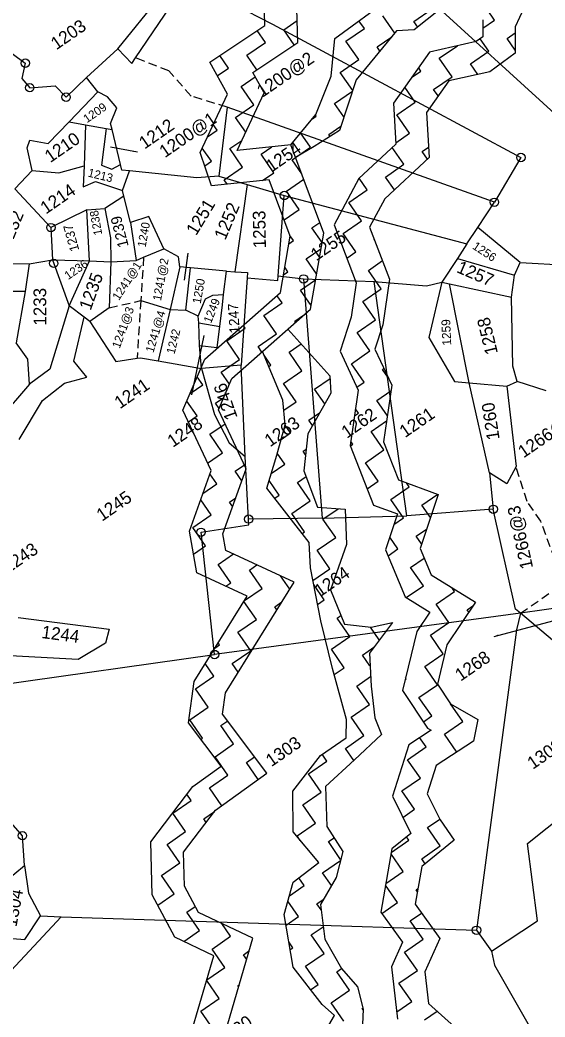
# Model space of a CAD drawing. Header units: metres. Extents: x 309685 to 314009, y 1915455 to 1919798.
# Drawn here: x 313260 to 313562, y 1917642 to 1918217 of the extents above; entities that cross this region are included whole.
import ezdxf

# ---------------------------------------------------------------- set-up
doc = ezdxf.new("R2010")
doc.units = ezdxf.units.M
doc.linetypes.add('DASHED', pattern=[0.75, 0.5, -0.25])
for name, color, linetype in [('POLY_HATCH', 12, 'Continuous'), ('POLY_PARCEL', 6, 'Continuous'), ('POLY_SUBPARCEL', 6, 'DASHED'), ('TEXT_PARCEL', 7, 'Continuous')]:
    doc.layers.add(name, color=color, linetype=linetype)
doc.styles.add('TEXT_MAP', font='')
doc.styles.get('TEXT_MAP').set_extended_font_data('Kruti Dev 050')
doc.dimstyles.get("Standard").update_dxf_attribs({"dimtxt": 0.18, "dimasz": 0.18, "dimexe": 0.18, "dimexo": 0.0625, "dimgap": 0.09, "dimtad": 0, "dimtih": 1, "dimtoh": 1, "dimdec": 4, "dimzin": 0, "dimdsep": 46, "dimtxsty": 'Standard', "dimcen": 0.09, "dimadec": 0, "dimazin": 0, "dimtfac": 1, "dimtdec": 4, "dimtofl": 0, "dimtmove": 0, "dimatfit": 3, "dimfxl": 1, "dimtolj": 1, "dimtzin": 0, "dimarcsym": 0})

msp = doc.modelspace()

# ---------------------------------------------------------------- linework, layer by layer
for centre in [(313262.83, 1918191.62), (313265.38, 1918177.48), (313286.34, 1918172.03), (313548.35, 1918137.25), (313412.03, 1918115.37), (313533.06, 1918111.45), (313277.56, 1918096.87), (313279.18, 1918076.25), (313423.12, 1918067.29), (313532.44, 1917934.56), (313391.48, 1917928.91), (313364.05, 1917921.3), (313371.85, 1917850.84), (313261.17, 1917746.45), (313522.76, 1917691.98)]:
    msp.add_circle(centre, 2.42)
at = {"layer": 'POLY_HATCH'}
for p, q in [((313400.88, 1918213.36), (313399.59, 1918255.76)), ((313419.91, 1918203.55), (313418.63, 1918245.38)), ((313441.12, 1918205.74), (313473.12, 1918229.48)), ((313515.39, 1918233.69), (313486.87, 1918210.75)), ((313552.6, 1918228.79), (313545.11, 1918212.46)), ((313369.08, 1918192.12), (313400.88, 1918213.36)), ((313526.4, 1918216.56), (313526.38, 1918206.85)), ((313545.11, 1918212.46), (313545.08, 1918197.41)), ((313439.08, 1918184.18), (313441.12, 1918205.74)), ((313476.75, 1918210.21), (313453.47, 1918182.03)), ((313486.87, 1918210.75), (313476.75, 1918210.21)), ((313526.38, 1918206.85), (313522.56, 1918204.01)), ((313393.88, 1918186.17), (313419.91, 1918203.55)), ((313522.56, 1918204.01), (313495.59, 1918198.03)), ((313495.59, 1918198.03), (313474.92, 1918168.56)), ((313545.08, 1918197.41), (313530.51, 1918186.6)), ((313379.36, 1918173.79), (313369.08, 1918192.12)), ((313400.4, 1918174.56), (313393.88, 1918186.17)), ((313430.24, 1918161.94), (313439.08, 1918184.18)), ((313530.51, 1918186.6), (313506.74, 1918181.33)), ((313453.47, 1918182.03), (313443.83, 1918152.79)), ((313506.74, 1918181.33), (313493.98, 1918163.14)), ((313363.59, 1918140.13), (313379.36, 1918173.79)), ((313384.82, 1918141.31), (313400.4, 1918174.56)), ((313474.92, 1918168.56), (313476.29, 1918144.96)), ((313415.82, 1918144.6), (313430.24, 1918161.94)), ((313493.98, 1918163.14), (313495.49, 1918137.25)), ((313443.83, 1918152.79), (313429.26, 1918143.52)), ((313415.82, 1918144.6), (313384.82, 1918141.31)), ((313434.72, 1918093.64), (313415.82, 1918144.6)), ((313429.26, 1918143.52), (313418.56, 1918137.21)), ((313476.29, 1918144.96), (313454.87, 1918125.06)), ((313370.02, 1918120.91), (313363.59, 1918140.13)), ((313495.49, 1918137.25), (313469.91, 1918113.48)), ((313403.33, 1918124.45), (313370.02, 1918120.91)), ((313415.41, 1918091.88), (313403.33, 1918124.45)), ((313454.87, 1918125.06), (313440.66, 1918098.48)), ((313469.91, 1918113.48), (313461.2, 1918097.19)), ((313440.66, 1918098.48), (313453.46, 1918065.07)), ((313461.2, 1918097.19), (313472.69, 1918067.2)), ((313409.74, 1918059.55), (313415.41, 1918091.88)), ((313427.05, 1918049.88), (313434.72, 1918093.64)), ((313453.46, 1918065.07), (313450.54, 1918045.18)), ((313472.69, 1918067.2), (313468.83, 1918040.87)), ((313366.32, 1918021.06), (313409.74, 1918059.55)), ((313381.86, 1918009.82), (313427.05, 1918049.88)), ((313450.54, 1918045.18), (313444.15, 1918025.66)), ((313468.83, 1918040.87), (313464.23, 1918026.84)), ((313414, 1918038.31), (313438.35, 1918011.48)), ((313411.24, 1917997.46), (313399.44, 1918025.4)), ((313444.15, 1918025.66), (313454.57, 1918003.14)), ((313464.23, 1918026.84), (313473.88, 1918005.98)), ((313353.61, 1917991.6), (313366.32, 1918021.06)), ((313438.35, 1918011.48), (313438.74, 1918001.37)), ((313374.13, 1917991.91), (313381.86, 1918009.82)), ((313473.88, 1918005.98), (313469.24, 1917973.46)), ((313438.74, 1918001.37), (313425.55, 1917978.11)), ((313454.57, 1918003.14), (313450.01, 1917971.23)), ((313412.55, 1917983.27), (313411.24, 1917997.46)), ((313369.87, 1917956.86), (313353.61, 1917991.6)), ((313390.09, 1917957.82), (313374.13, 1917991.91)), ((313407.67, 1917965.75), (313412.55, 1917983.27)), ((313425.55, 1917978.11), (313423.32, 1917956.76)), ((313450.01, 1917971.23), (313463.44, 1917936.93)), ((313469.24, 1917973.46), (313477.81, 1917951.57)), ((313401.96, 1917946.71), (313407.67, 1917965.75)), ((313357.38, 1917921.9), (313369.87, 1917956.86)), ((313376.69, 1917920.31), (313390.09, 1917957.82)), ((313423.32, 1917956.76), (313431.2, 1917935.8)), ((313477.81, 1917951.57), (313500.65, 1917943.1)), ((313426.37, 1917915.48), (313401.96, 1917946.71)), ((313500.65, 1917943.1), (313490.27, 1917911.98)), ((313431.2, 1917935.8), (313447.16, 1917934.56)), ((313463.44, 1917936.93), (313477.16, 1917931.84)), ((313447.16, 1917934.56), (313447.92, 1917914.34)), ((313477.16, 1917931.84), (313470.3, 1917911.26)), ((313361.71, 1917897.96), (313357.38, 1917921.9)), ((313378.4, 1917910.85), (313376.69, 1917920.31)), ((313427.04, 1917900.85), (313426.37, 1917915.48)), ((313447.92, 1917914.34), (313438.66, 1917888.13)), ((313417.73, 1917892.58), (313378.4, 1917910.85)), ((313470.3, 1917911.26), (313481.59, 1917884.1)), ((313490.27, 1917911.98), (313496.57, 1917896.84)), ((313390.68, 1917884.51), (313361.71, 1917897.96)), ((313433.14, 1917870.17), (313427.04, 1917900.85)), ((313496.57, 1917896.84), (313522.1, 1917881.01)), ((313378.08, 1917828.76), (313417.73, 1917892.58)), ((313360.07, 1917835.24), (313390.68, 1917884.51)), ((313438.66, 1917888.13), (313446.74, 1917868.25)), ((313481.59, 1917884.1), (313495.79, 1917875.3)), ((313522.1, 1917881.01), (313505.71, 1917856.44)), ((313495.79, 1917875.3), (313488.3, 1917864.07)), ((313439.84, 1917842.73), (313433.14, 1917870.17)), ((313446.74, 1917868.25), (313462.06, 1917866.57)), ((313474.28, 1917869.36), (313461.01, 1917851.7)), ((313462.06, 1917866.57), (313474.28, 1917869.36)), ((313488.3, 1917864.07), (313480.12, 1917830.21)), ((313505.71, 1917856.44), (313500.23, 1917833.76)), ((313461.01, 1917851.7), (313461.97, 1917832.56)), ((313447.86, 1917813.37), (313439.84, 1917842.73)), ((313356.85, 1917811.44), (313360.07, 1917835.24)), ((313461.97, 1917832.56), (313464.21, 1917814.3)), ((313500.23, 1917833.76), (313507.75, 1917822.44)), ((313376.43, 1917816.54), (313378.08, 1917828.76)), ((313480.12, 1917830.21), (313494.6, 1917808.42)), ((313507.75, 1917822.44), (313523.6, 1917813.31)), ((313402.05, 1917782.41), (313376.43, 1917816.54)), ((313375.6, 1917786.46), (313356.85, 1917811.44)), ((313447.6, 1917802.82), (313447.86, 1917813.37)), ((313464.21, 1917814.3), (313468.03, 1917804.67)), ((313523.6, 1917813.31), (313521.08, 1917801.01)), ((313468.03, 1917804.67), (313452.55, 1917790.2)), ((313496.55, 1917807.3), (313483.74, 1917798.89)), ((313494.6, 1917808.42), (313496.55, 1917807.3)), ((313432.91, 1917792.67), (313447.6, 1917802.82)), ((313483.74, 1917798.89), (313474.26, 1917769.16)), ((313521.08, 1917801.01), (313499.56, 1917786.88)), ((313416.89, 1917772.16), (313432.91, 1917792.67)), ((313359.27, 1917774.73), (313375.6, 1917786.46)), ((313452.55, 1917790.2), (313435.79, 1917774.85)), ((313499.56, 1917786.88), (313494.38, 1917770.65)), ((313372.47, 1917761.16), (313402.05, 1917782.41)), ((313335.05, 1917742.96), (313359.27, 1917774.73)), ((313435.79, 1917774.85), (313436.6, 1917751.83)), ((313417.06, 1917748.7), (313416.89, 1917772.16)), ((313474.26, 1917769.16), (313484.83, 1917747.67)), ((313494.38, 1917770.65), (313501.76, 1917755.67)), ((313353.94, 1917736.87), (313372.47, 1917761.16)), ((313436.6, 1917751.83), (313445.67, 1917737.34)), ((313501.76, 1917755.67), (313509.9, 1917743.89)), ((313432, 1917730.93), (313417.06, 1917748.7)), ((313484.83, 1917747.67), (313473.92, 1917738.83)), ((313335.88, 1917712.44), (313335.05, 1917742.96)), ((313509.9, 1917743.89), (313491.18, 1917728.72)), ((313354.47, 1917717.36), (313353.94, 1917736.87)), ((313445.67, 1917737.34), (313441.82, 1917722.42)), ((313473.92, 1917738.83), (313467.68, 1917702.37)), ((313417.11, 1917719.7), (313432, 1917730.93)), ((313491.18, 1917728.72), (313487.46, 1917706.95)), ((313362.52, 1917702.24), (313354.47, 1917717.36)), ((313412.03, 1917701.1), (313417.11, 1917719.7)), ((313441.82, 1917722.42), (313432.82, 1917706.77)), ((313348.91, 1917687.98), (313335.88, 1917712.44)), ((313432.82, 1917706.77), (313435.3, 1917686.79)), ((313487.46, 1917706.95), (313501.71, 1917687.19)), ((313393.99, 1917687.32), (313362.52, 1917702.24)), ((313417.06, 1917670.62), (313412.03, 1917701.1)), ((313467.68, 1917702.37), (313480.18, 1917685.04)), ((313371.51, 1917677.26), (313348.91, 1917687.98)), ((313376.62, 1917628.34), (313393.99, 1917687.32)), ((313435.3, 1917686.79), (313445.05, 1917669.95)), ((313480.18, 1917685.04), (313473.79, 1917670.94)), ((313501.71, 1917687.19), (313492.98, 1917667.92)), ((313357.27, 1917628.89), (313371.51, 1917677.26)), ((313433.77, 1917649.16), (313417.06, 1917670.62)), ((313445.05, 1917669.95), (313454.27, 1917659.35)), ((313473.79, 1917670.94), (313477.24, 1917640.7)), ((313492.98, 1917667.92), (313495.03, 1917649.85)), ((313454.27, 1917659.35), (313457.39, 1917646.51)), ((313440.98, 1917642.82), (313433.77, 1917649.16)), ((313495.03, 1917649.85), (313510.07, 1917636.29)), ((313434.49, 1917631.73), (313440.98, 1917642.82)), ((313457.39, 1917646.51), (313456.03, 1917611.62))]:
    msp.add_line(p, q, dxfattribs=at)
at = {"layer": 'POLY_HATCH', "linetype": 'Continuous'}
for p, q in [((313486.68, 1918215.62), (313497.28, 1918222.94)), ((313475.67, 1918208.9), (313468.76, 1918218.89)), ((313533.13, 1918216.39), (313529.04, 1918222.32)), ((313411.71, 1918210.79), (313419.52, 1918216.19)), ((313447.56, 1918204.24), (313458.16, 1918211.56)), ((313458.16, 1918211.56), (313455.04, 1918216.07)), ((313488.91, 1918212.39), (313486.68, 1918215.62)), ((313526.39, 1918211.73), (313533.13, 1918216.39)), ((313401.11, 1918203.46), (313396.36, 1918210.34)), ((313417.72, 1918202.09), (313411.71, 1918210.79)), ((313465.48, 1918200.96), (313473.94, 1918206.81)), ((313529.86, 1918198.47), (313524.85, 1918205.71)), ((313540.46, 1918205.79), (313545.11, 1918209)), ((313545.09, 1918199.09), (313540.46, 1918205.79)), ((313390.51, 1918196.14), (313401.11, 1918203.46)), ((313454.88, 1918193.64), (313447.56, 1918204.24)), ((313467.14, 1918198.57), (313465.48, 1918200.96)), ((313501.33, 1918194.42), (313511.75, 1918201.61)), ((313379.91, 1918188.81), (313374.93, 1918196.03)), ((313396.29, 1918187.78), (313390.51, 1918196.14)), ((313508.66, 1918183.82), (313501.33, 1918194.42)), ((313519.26, 1918191.14), (313529.86, 1918198.47)), ((313373.44, 1918184.34), (313379.91, 1918188.81)), ((313444.29, 1918186.31), (313454.88, 1918193.64)), ((313490.74, 1918187.09), (313489.34, 1918189.11)), ((313523.48, 1918185.04), (313519.26, 1918191.14)), ((313387.24, 1918178.21), (313395.24, 1918183.75)), ((313451.46, 1918175.93), (313444.29, 1918186.31)), ((313485.26, 1918183.31), (313490.74, 1918187.09)), ((313498.06, 1918176.49), (313508.66, 1918183.82)), ((313394.56, 1918167.61), (313387.24, 1918178.21)), ((313487.46, 1918169.17), (313481.45, 1918177.87)), ((313441.01, 1918168.39), (313451.32, 1918175.52)), ((313500.68, 1918172.69), (313498.06, 1918176.49)), ((313383.96, 1918160.29), (313394.56, 1918167.61)), ((313446.4, 1918160.59), (313441.01, 1918168.39)), ((313476.86, 1918161.84), (313487.46, 1918169.17)), ((313389.77, 1918151.88), (313383.96, 1918160.29)), ((313428.3, 1918159.6), (313430.41, 1918161.06)), ((313430.41, 1918161.06), (313430, 1918161.66)), ((313484.19, 1918151.24), (313476.86, 1918161.84)), ((313373.36, 1918152.96), (313371.12, 1918156.2)), ((313437.74, 1918150.46), (313444.64, 1918155.23)), ((313367.81, 1918149.12), (313373.36, 1918152.96)), ((313427.14, 1918143.14), (313421.45, 1918151.37)), ((313438.48, 1918149.39), (313437.74, 1918150.46)), ((313476.24, 1918145.75), (313484.19, 1918151.24)), ((313370.09, 1918135.04), (313364.79, 1918142.69)), ((313380.69, 1918142.36), (313387.53, 1918147.09)), ((313398.61, 1918139.09), (313404.91, 1918143.44)), ((313418.56, 1918137.21), (313427.14, 1918143.14)), ((313480.91, 1918133.31), (313474.2, 1918143.02)), ((313491.51, 1918140.64), (313495.14, 1918143.15)), ((313388.01, 1918131.76), (313380.69, 1918142.36)), ((313405.94, 1918128.49), (313398.61, 1918139.09)), ((313416.54, 1918135.81), (313418.56, 1918137.21)), ((313494.49, 1918136.33), (313491.51, 1918140.64)), ((313366.19, 1918132.35), (313370.09, 1918135.04)), ((313377.41, 1918124.44), (313388.01, 1918131.76)), ((313422.03, 1918127.87), (313416.54, 1918135.81)), ((313470.31, 1918125.99), (313480.91, 1918133.31)), ((313399.5, 1918124.04), (313405.94, 1918128.49)), ((313459.71, 1918118.66), (313455.13, 1918125.3)), ((313475.42, 1918118.6), (313470.31, 1918125.99)), ((313379.18, 1918121.89), (313377.41, 1918124.44)), ((313413.26, 1918117.89), (313423.19, 1918124.75)), ((313420.59, 1918107.29), (313413.26, 1918117.89)), ((313449.11, 1918111.34), (313459.71, 1918118.66)), ((313456.44, 1918100.74), (313449.11, 1918111.34)), ((313411.92, 1918101.3), (313420.59, 1918107.29)), ((313427.91, 1918096.69), (313432.43, 1918099.81)), ((313433.77, 1918088.21), (313427.91, 1918096.69)), ((313445.84, 1918093.41), (313456.44, 1918100.74)), ((313417.31, 1918089.36), (313415.22, 1918092.39)), ((313453.16, 1918082.81), (313445.84, 1918093.41)), ((313414.65, 1918087.52), (313417.31, 1918089.36)), ((313463.76, 1918090.14), (313463.87, 1918090.22)), ((313464.07, 1918089.69), (313463.76, 1918090.14)), ((313424.64, 1918078.76), (313433.15, 1918084.64)), ((313448.02, 1918079.26), (313453.16, 1918082.81)), ((313414.04, 1918071.44), (313412.27, 1918073.99)), ((313430.6, 1918070.13), (313424.64, 1918078.76)), ((313460.49, 1918072.21), (313468.62, 1918077.83)), ((313411.52, 1918069.7), (313414.04, 1918071.44)), ((313467.81, 1918061.61), (313460.49, 1918072.21)), ((313421.36, 1918060.84), (313430.02, 1918066.82)), ((313410.76, 1918053.51), (313407.79, 1918057.82)), ((313427.44, 1918052.05), (313421.36, 1918060.84)), ((313457.21, 1918054.29), (313467.81, 1918061.61)), ((313400.16, 1918046.19), (313410.76, 1918053.51)), ((313464.54, 1918043.69), (313457.21, 1918054.29)), ((313407.49, 1918035.59), (313400.16, 1918046.19)), ((313418.09, 1918042.91), (313423.12, 1918046.39)), ((313389.56, 1918038.86), (313388.36, 1918040.6)), ((313418.51, 1918042.3), (313418.09, 1918042.91)), ((313453.94, 1918036.36), (313464.54, 1918043.69)), ((313378.96, 1918031.54), (313389.56, 1918038.86)), ((313396.89, 1918028.26), (313407.49, 1918035.59)), ((313461.26, 1918025.76), (313453.94, 1918036.36)), ((313386.29, 1918020.94), (313378.96, 1918031.54)), ((313399.08, 1918025.09), (313396.89, 1918028.26)), ((313414.81, 1918024.99), (313421.74, 1918029.78)), ((313404.21, 1918017.66), (313400.35, 1918023.25)), ((313422.14, 1918014.39), (313414.81, 1918024.99)), ((313450.66, 1918018.44), (313461.26, 1918025.76)), ((313375.69, 1918013.61), (313386.29, 1918020.94)), ((313403.05, 1918016.86), (313404.21, 1918017.66)), ((313457.99, 1918007.84), (313450.66, 1918018.44)), ((313365.09, 1918006.29), (313361.92, 1918010.87)), ((313380.5, 1918006.66), (313375.69, 1918013.61)), ((313411.54, 1918007.06), (313422.14, 1918014.39)), ((313468.59, 1918015.16), (313469.38, 1918015.71)), ((313471.74, 1918010.61), (313468.59, 1918015.16)), ((313357.77, 1918001.23), (313365.09, 1918006.29)), ((313418.86, 1917996.46), (313411.54, 1918007.06)), ((313429.46, 1918003.79), (313438.41, 1918009.97)), ((313453.75, 1918004.91), (313457.99, 1918007.84)), ((313372.41, 1917995.69), (313377.19, 1917998.98)), ((313435.31, 1917995.33), (313429.46, 1918003.79)), ((313465.31, 1917997.24), (313473.43, 1918002.85)), ((313361.81, 1917988.36), (313355.91, 1917996.91)), ((313374.48, 1917992.7), (313372.41, 1917995.69)), ((313411.78, 1917991.57), (313418.86, 1917996.46)), ((313471.38, 1917988.46), (313465.31, 1917997.24)), ((313356.76, 1917984.87), (313361.81, 1917988.36)), ((313426.19, 1917985.86), (313432.37, 1917990.13)), ((313452.45, 1917988.35), (313454.71, 1917989.91)), ((313454.71, 1917989.91), (313453.03, 1917992.36)), ((313369.14, 1917977.76), (313377.92, 1917983.83)), ((313415.59, 1917978.54), (313412.48, 1917983.03)), ((313428.25, 1917982.88), (313426.19, 1917985.86)), ((313462.04, 1917979.31), (313470.95, 1917985.47)), ((313376.47, 1917967.16), (313369.14, 1917977.76)), ((313410.19, 1917974.81), (313415.59, 1917978.54)), ((313469.37, 1917968.71), (313462.04, 1917979.31)), ((313450.08, 1917971.05), (313451.44, 1917971.99)), ((313451.44, 1917971.99), (313450.34, 1917973.58)), ((313367.84, 1917961.2), (313376.47, 1917967.16)), ((313412.32, 1917960.61), (313407.98, 1917966.88)), ((313422.92, 1917967.94), (313424.61, 1917969.11)), ((313424.28, 1917965.96), (313422.92, 1917967.94)), ((313458.77, 1917961.39), (313469.37, 1917968.71)), ((313383.79, 1917956.56), (313389, 1917960.16)), ((313404.51, 1917955.22), (313412.32, 1917960.61)), ((313466.09, 1917950.79), (313458.77, 1917961.39)), ((313373.19, 1917949.24), (313369.21, 1917955)), ((313387.65, 1917950.98), (313383.79, 1917956.56)), ((313419.64, 1917950.01), (313424.58, 1917953.42)), ((313365.17, 1917943.69), (313373.19, 1917949.24)), ((313409.04, 1917942.69), (313403.26, 1917951.05)), ((313426.97, 1917939.41), (313419.64, 1917950.01)), ((313459.73, 1917946.4), (313466.09, 1917950.79)), ((313473.42, 1917940.19), (313484.02, 1917947.52)), ((313484.02, 1917947.52), (313482.39, 1917949.87)), ((313406.48, 1917940.92), (313409.04, 1917942.69)), ((313491.34, 1917936.92), (313500.41, 1917943.19)), ((313369.92, 1917931.31), (313363.87, 1917940.06)), ((313380.52, 1917938.64), (313384.13, 1917941.14)), ((313382.31, 1917936.04), (313380.52, 1917938.64)), ((313416.37, 1917932.09), (313426.97, 1917939.41)), ((313480.74, 1917929.59), (313473.42, 1917940.19)), ((313496.23, 1917929.84), (313491.34, 1917936.92)), ((313359.32, 1917923.99), (313369.92, 1917931.31)), ((313423.69, 1917921.49), (313416.37, 1917932.09)), ((313434.29, 1917928.81), (313443.06, 1917934.88)), ((313441.62, 1917918.21), (313434.29, 1917928.81)), ((313475.12, 1917925.7), (313480.74, 1917929.59)), ((313366.64, 1917913.39), (313359.32, 1917923.99)), ((313422.38, 1917920.58), (313423.69, 1917921.49)), ((313477.47, 1917911.66), (313472.73, 1917918.53)), ((313488.07, 1917918.99), (313493.97, 1917923.07)), ((313491.13, 1917914.55), (313488.07, 1917918.99)), ((313359.78, 1917908.65), (313366.64, 1917913.39)), ((313431.02, 1917910.89), (313441.62, 1917918.21)), ((313373.97, 1917902.79), (313382.73, 1917908.84)), ((313438.34, 1917900.29), (313431.02, 1917910.89)), ((313471.77, 1917907.73), (313477.47, 1917911.66)), ((313381.29, 1917892.19), (313373.97, 1917902.79)), ((313391.89, 1917899.51), (313396.28, 1917902.54)), ((313484.79, 1917901.07), (313492.57, 1917906.44)), ((313399.22, 1917888.91), (313391.89, 1917899.51)), ((313409.82, 1917896.24), (313409.83, 1917896.25)), ((313415.18, 1917888.48), (313409.82, 1917896.24)), ((313428.5, 1917893.49), (313438.34, 1917900.29)), ((313492.12, 1917890.47), (313484.79, 1917901.07)), ((313378.42, 1917890.2), (313381.29, 1917892.19)), ((313435.07, 1917882.36), (313428.96, 1917891.2)), ((313482.28, 1917883.67), (313492.12, 1917890.47)), ((313389.05, 1917881.89), (313399.22, 1917888.91)), ((313499.44, 1917879.87), (313510.04, 1917887.19)), ((313510.04, 1917887.19), (313508.48, 1917889.46)), ((313395.94, 1917870.99), (313388.75, 1917881.4)), ((313406.54, 1917878.31), (313410.61, 1917881.13)), ((313407.77, 1917876.54), (313406.54, 1917878.31)), ((313431.24, 1917879.72), (313435.07, 1917882.36)), ((313506.77, 1917869.27), (313499.44, 1917879.87)), ((313517.37, 1917876.59), (313520.69, 1917878.88)), ((313442.39, 1917871.76), (313444.67, 1917873.34)), ((313518.28, 1917875.27), (313517.37, 1917876.59)), ((313385.34, 1917863.66), (313395.94, 1917870.99)), ((313449.72, 1917861.16), (313442.39, 1917871.76)), ((313496.17, 1917861.94), (313506.77, 1917869.27)), ((313392.67, 1917853.06), (313385.34, 1917863.66)), ((313439.12, 1917853.84), (313449.72, 1917861.16)), ((313466.69, 1917859.26), (313461.61, 1917866.62)), ((313503.49, 1917851.34), (313496.17, 1917861.94)), ((313372, 1917854.44), (313374.74, 1917856.34)), ((313374.74, 1917856.34), (313373.92, 1917857.53)), ((313382.07, 1917845.74), (313392.67, 1917853.06)), ((313446.44, 1917843.24), (313439.12, 1917853.84)), ((313457.04, 1917850.56), (313463.52, 1917855.04)), ((313461.38, 1917844.29), (313457.04, 1917850.56)), ((313492.89, 1917844.02), (313503.49, 1917851.34)), ((313371.47, 1917838.41), (313366.5, 1917845.6)), ((313385.52, 1917840.74), (313382.07, 1917845.74)), ((313500.22, 1917833.42), (313492.89, 1917844.02)), ((313360.87, 1917831.09), (313371.47, 1917838.41)), ((313440.77, 1917839.32), (313446.44, 1917843.24)), ((313453.77, 1917832.64), (313461.69, 1917838.11)), ((313461.09, 1917822.04), (313453.77, 1917832.64)), ((313481.56, 1917836.18), (313482.29, 1917836.69)), ((313482.29, 1917836.69), (313481.84, 1917837.35)), ((313489.62, 1917826.09), (313500.22, 1917833.42)), ((313368.19, 1917820.49), (313360.87, 1917831.09)), ((313450.49, 1917814.71), (313461.09, 1917822.04)), ((313496.94, 1917815.49), (313489.62, 1917826.09)), ((313514.87, 1917812.22), (313507.83, 1917822.4)), ((313357.59, 1917813.16), (313368.19, 1917820.49)), ((313492.12, 1917812.15), (313496.94, 1917815.49)), ((313364.92, 1917802.56), (313357.59, 1917813.16)), ((313375.52, 1917809.89), (313379.4, 1917812.57)), ((313382.84, 1917799.29), (313375.52, 1917809.89)), ((313457.82, 1917804.11), (313450.49, 1917814.71)), ((313504.27, 1917804.89), (313514.87, 1917812.22)), ((313447.22, 1917796.79), (313457.82, 1917804.11)), ((313511.36, 1917794.63), (313504.27, 1917804.89)), ((313363.99, 1917801.92), (313364.92, 1917802.56)), ((313372.24, 1917791.96), (313382.84, 1917799.29)), ((313493.67, 1917797.57), (313489.94, 1917802.96)), ((313379.57, 1917781.36), (313372.24, 1917791.96)), ((313390.17, 1917788.69), (313394.89, 1917791.95)), ((313436.62, 1917789.46), (313433.92, 1917793.37)), ((313452.07, 1917789.77), (313447.22, 1917796.79)), ((313483.07, 1917790.24), (313493.67, 1917797.57)), ((313397.01, 1917778.79), (313390.17, 1917788.69)), ((313426.02, 1917782.14), (313436.62, 1917789.46)), ((313490.39, 1917779.64), (313483.07, 1917790.24)), ((313368.97, 1917774.04), (313379.57, 1917781.36)), ((313433.34, 1917771.54), (313426.02, 1917782.14)), ((313479.79, 1917772.32), (313490.39, 1917779.64)), ((313358.37, 1917766.71), (313355.89, 1917770.3)), ((313376.08, 1917763.75), (313368.97, 1917774.04)), ((313422.74, 1917764.21), (313433.34, 1917771.54)), ((313487.12, 1917761.72), (313479.79, 1917772.32)), ((313347.77, 1917759.39), (313358.37, 1917766.71)), ((313430.07, 1917753.61), (313422.74, 1917764.21)), ((313355.1, 1917748.79), (313347.77, 1917759.39)), ((313365.7, 1917756.11), (313371.87, 1917760.38)), ((313480.25, 1917756.97), (313487.12, 1917761.72)), ((313367.08, 1917754.1), (313365.7, 1917756.11)), ((313419.47, 1917746.29), (313430.07, 1917753.61)), ((313494.45, 1917751.12), (313501.58, 1917756.04)), ((313344.5, 1917741.46), (313355.1, 1917748.79)), ((313421.25, 1917743.71), (313419.47, 1917746.29)), ((313501.77, 1917740.52), (313494.45, 1917751.12)), ((313351.82, 1917730.86), (313344.5, 1917741.46)), ((313437.4, 1917743.01), (313440.69, 1917745.29)), ((313444.48, 1917732.76), (313437.4, 1917743.01)), ((313473.55, 1917736.68), (313483.85, 1917743.79)), ((313483.85, 1917743.79), (313482.48, 1917745.76)), ((313491.17, 1917733.19), (313501.77, 1917740.52)), ((313480.57, 1917725.87), (313473.46, 1917736.15)), ((313341.22, 1917723.54), (313351.82, 1917730.86)), ((313434.12, 1917725.09), (313444.32, 1917732.14)), ((313493.16, 1917730.32), (313491.17, 1917733.19)), ((313348.55, 1917712.94), (313341.22, 1917723.54)), ((313439.16, 1917717.8), (313434.12, 1917725.09)), ((313470.51, 1917718.91), (313480.57, 1917725.87)), ((313414.97, 1917711.85), (313423.52, 1917717.76)), ((313423.52, 1917717.76), (313420.44, 1917722.22)), ((313477.3, 1917707.94), (313470.35, 1917717.99)), ((313339.09, 1917706.41), (313348.55, 1917712.94)), ((313487.9, 1917715.27), (313489.01, 1917716.04)), ((313488.68, 1917714.13), (313487.9, 1917715.27)), ((313420.25, 1917699.84), (313414.11, 1917708.72)), ((313430.85, 1917707.16), (313434.49, 1917709.69)), ((313433.19, 1917703.77), (313430.85, 1917707.16)), ((313468.2, 1917701.65), (313477.3, 1917707.94)), ((313355.87, 1917702.34), (313360.7, 1917705.67)), ((313363.2, 1917691.74), (313355.87, 1917702.34)), ((313484.62, 1917697.34), (313491.14, 1917701.84)), ((313345.27, 1917695.01), (313344.8, 1917695.69)), ((313345.19, 1917694.96), (313345.27, 1917695.01)), ((313381.12, 1917688.46), (313376.02, 1917695.84)), ((313413.06, 1917694.87), (313420.25, 1917699.84)), ((313491.95, 1917686.74), (313484.62, 1917697.34)), ((313354.16, 1917685.49), (313363.2, 1917691.74)), ((313427.57, 1917689.24), (313434.41, 1917693.97)), ((313434.9, 1917678.64), (313427.57, 1917689.24)), ((313370.52, 1917681.14), (313381.12, 1917688.46)), ((313416.97, 1917681.91), (313414.64, 1917685.29)), ((313481.35, 1917679.42), (313491.95, 1917686.74)), ((313377.85, 1917670.54), (313370.52, 1917681.14)), ((313388.45, 1917677.86), (313391.91, 1917680.25)), ((313390.38, 1917675.07), (313388.45, 1917677.86)), ((313415.38, 1917680.81), (313416.97, 1917681.91)), ((313424.3, 1917671.31), (313434.9, 1917678.64)), ((313488.67, 1917668.82), (313481.35, 1917679.42)), ((313431.62, 1917660.71), (313424.3, 1917671.31)), ((313367.41, 1917663.32), (313377.85, 1917670.54)), ((313442.22, 1917668.04), (313445.04, 1917669.98)), ((313449.55, 1917657.44), (313442.22, 1917668.04)), ((313478.07, 1917661.49), (313488.67, 1917668.82)), ((313374.57, 1917652.61), (313367.34, 1917663.08)), ((313385.17, 1917659.94), (313386.12, 1917660.59)), ((313385.7, 1917659.17), (313385.17, 1917659.94)), ((313427.17, 1917657.64), (313431.62, 1917660.71)), ((313485.4, 1917650.89), (313478.07, 1917661.49)), ((313438.95, 1917650.11), (313449.55, 1917657.44)), ((313363.97, 1917645.29), (313374.57, 1917652.61)), ((313446.27, 1917639.51), (313438.95, 1917650.11)), ((313476.76, 1917644.92), (313485.4, 1917650.89)), ((313371.3, 1917634.69), (313363.97, 1917645.29)), ((313456.87, 1917646.84), (313457.25, 1917647.1)), ((313457.38, 1917646.11), (313456.87, 1917646.84)), ((313492.72, 1917640.29), (313500.03, 1917645.34))]:
    msp.add_line(p, q, dxfattribs=at)
at = {"layer": 'POLY_PARCEL'}
for p, q in [((313569.72, 1918160.63), (313410.38, 1918306.29)), ((313316.12, 1918199.93), (313349.51, 1918241.02)), ((313326.33, 1918194.67), (313356.38, 1918239.21)), ((313356.38, 1918239.21), (313405.25, 1918214.1)), ((313405.25, 1918214.1), (313548.35, 1918137.25)), ((313298.12, 1918183.25), (313316.12, 1918199.93)), ((313316.12, 1918199.93), (313324.15, 1918191.43)), ((313255.18, 1918197.15), (313262.83, 1918191.62)), ((313324.15, 1918191.43), (313326.33, 1918194.67)), ((313262.83, 1918191.62), (313260.88, 1918182.75)), ((313260.88, 1918182.75), (313265.38, 1918177.48)), ((313286.34, 1918172.03), (313298.12, 1918183.25)), ((313304.6, 1918175.11), (313298.12, 1918183.25)), ((313265.38, 1918177.48), (313279.94, 1918178.53)), ((313279.94, 1918178.53), (313286.34, 1918172.03)), ((313288.05, 1918157.85), (313304.6, 1918175.11)), ((313310.08, 1918172.24), (313304.6, 1918175.11)), ((313315.46, 1918165.9), (313310.08, 1918172.24)), ((313311.96, 1918156.81), (313315.46, 1918165.9)), ((313379.08, 1918166.23), (313374.39, 1918126.52)), ((313533.06, 1918111.45), (313379.08, 1918166.23)), ((313275.97, 1918145.25), (313288.05, 1918157.85)), ((313288.05, 1918157.85), (313297.51, 1918156.11)), ((313297.51, 1918156.11), (313296.68, 1918132.41)), ((313297.51, 1918156.11), (313309.37, 1918153.94)), ((313309.37, 1918153.94), (313306.79, 1918132.81)), ((313309.37, 1918153.94), (313312.81, 1918153.31)), ((313312.81, 1918153.31), (313311.96, 1918156.81)), ((313317.7, 1918133.28), (313312.81, 1918153.31)), ((313263.99, 1918142.91), (313265.48, 1918147.22)), ((313266.77, 1918129.67), (313263.99, 1918142.91)), ((313265.48, 1918147.22), (313275.97, 1918145.25)), ((313548.35, 1918137.25), (313533.06, 1918111.45)), ((313282.06, 1918128.47), (313296.68, 1918132.41)), ((313296.68, 1918132.41), (313296.25, 1918120.35)), ((313306.79, 1918132.81), (313312.75, 1918130.55)), ((313312.75, 1918130.55), (313317.7, 1918133.28)), ((313318.49, 1918130.03), (313317.7, 1918133.28)), ((313256.77, 1918119.26), (313266.77, 1918129.67)), ((313266.77, 1918129.67), (313282.06, 1918128.47)), ((313322.77, 1918129.58), (313318.49, 1918130.03)), ((313318.81, 1918118.3), (313322.77, 1918129.58)), ((313361.57, 1918125.44), (313322.77, 1918129.58)), ((313374.39, 1918126.52), (313361.57, 1918125.44)), ((313374.39, 1918126.52), (313390.6, 1918121.72)), ((313296.25, 1918120.35), (313303.17, 1918123.33)), ((313303.17, 1918123.33), (313318.81, 1918118.3)), ((313390.6, 1918121.72), (313383.53, 1918071.4)), ((313390.6, 1918121.72), (313412.03, 1918115.37)), ((313256.77, 1918119.26), (313277.56, 1918096.87)), ((313319.62, 1918115.06), (313308.7, 1918107.82)), ((313319.62, 1918115.06), (313318.81, 1918118.3)), ((313323.44, 1918099.78), (313319.62, 1918115.06)), ((313408.51, 1918069.11), (313412.03, 1918115.37)), ((313412.03, 1918115.37), (313517.25, 1918087.56)), ((313523.47, 1918096.96), (313533.06, 1918111.45)), ((313298.19, 1918107.14), (313277.56, 1918096.87)), ((313298.19, 1918107.14), (313308.7, 1918107.82)), ((313299.76, 1918077.74), (313298.19, 1918107.14)), ((313308.7, 1918107.82), (313311.97, 1918090.96)), ((313334.03, 1918103.22), (313323.44, 1918099.78)), ((313342.66, 1918084.67), (313334.03, 1918103.22)), ((313277.56, 1918096.87), (313278.45, 1918078.25)), ((313323.44, 1918099.78), (313326.74, 1918077.96)), ((313517.25, 1918087.56), (313523.47, 1918096.96)), ((313547.95, 1918076.73), (313523.47, 1918096.96)), ((313311.97, 1918090.96), (313312.01, 1918077.04)), ((313517.25, 1918087.56), (313511.81, 1918079.14)), ((313326.74, 1918077.96), (313330.99, 1918079.75)), ((313330.99, 1918079.75), (313342.66, 1918084.67)), ((313350.99, 1918080.07), (313342.66, 1918084.67)), ((313351.89, 1918074.17), (313350.99, 1918080.07)), ((313249.88, 1918076.2), (313264.97, 1918075.93)), ((313264.97, 1918075.93), (313262.73, 1918060.1)), ((313264.97, 1918075.93), (313278.45, 1918078.25)), ((313278.45, 1918078.25), (313288.11, 1918051.86)), ((313278.45, 1918078.25), (313299.76, 1918077.74)), ((313288.11, 1918051.86), (313299.76, 1918077.74)), ((313299.76, 1918077.74), (313312.01, 1918077.04)), ((313312.01, 1918077.04), (313311.12, 1918050.62)), ((313312.01, 1918077.04), (313326.74, 1918077.96)), ((313351.89, 1918074.17), (313346.2, 1918049.61)), ((313357.96, 1918073.61), (313351.89, 1918074.17)), ((313355.26, 1918049.37), (313357.96, 1918073.61)), ((313378.65, 1918071.7), (313357.96, 1918073.61)), ((313511.81, 1918079.14), (313502.73, 1918065.38)), ((313511.81, 1918079.14), (313544.58, 1918069.46)), ((313544.58, 1918069.46), (313547.95, 1918076.73)), ((313547.95, 1918076.73), (313593.4, 1918074.31)), ((313377.05, 1918058.28), (313378.65, 1918071.7)), ((313378.65, 1918071.7), (313383.53, 1918071.4)), ((313383.53, 1918071.4), (313390.82, 1918070.95)), ((313390.61, 1918067.95), (313389.47, 1918051.65)), ((313390.82, 1918070.95), (313390.61, 1918067.95)), ((313390.61, 1918067.95), (313408.3, 1918066.34)), ((313408.3, 1918066.34), (313408.51, 1918069.11)), ((313408.51, 1918069.11), (313423.12, 1918067.29)), ((313542.87, 1918056.75), (313544.58, 1918069.46)), ((313423.12, 1918067.29), (313463.75, 1918065.72)), ((313423.12, 1918067.29), (313433.77, 1917929.4)), ((313482.7, 1917930.7), (313463.75, 1918065.72)), ((313463.75, 1918065.72), (313493.92, 1918063.27)), ((313493.92, 1918063.27), (313502.73, 1918065.38)), ((313502.73, 1918065.38), (313495.3, 1918033.51)), ((313502.73, 1918065.38), (313507.12, 1918064.44)), ((313507.12, 1918064.44), (313542.87, 1918056.75)), ((313518.55, 1918007.34), (313507.12, 1918064.44)), ((313262.73, 1918060.1), (313247.64, 1918060.11)), ((313262.73, 1918060.1), (313257.5, 1918030.48)), ((313366.67, 1918055.84), (313370.82, 1918058.01)), ((313370.82, 1918058.01), (313377.05, 1918058.28)), ((313376.33, 1918052.28), (313377.05, 1918058.28)), ((313543.72, 1918016.92), (313542.87, 1918056.75)), ((313288.11, 1918051.86), (313276.89, 1918015.31)), ((313296.74, 1918045.26), (313288.11, 1918051.86)), ((313311.12, 1918050.62), (313299.96, 1918042.8)), ((313329.36, 1918054.76), (313346.2, 1918049.61)), ((313362.33, 1918045.79), (313366.67, 1918055.84)), ((313374.84, 1918039.78), (313376.33, 1918052.28)), ((313389.47, 1918051.65), (313387.09, 1918017.62)), ((313290.84, 1918019.91), (313296.74, 1918045.26)), ((313299.96, 1918042.8), (313296.74, 1918045.26)), ((313346.2, 1918049.61), (313339.35, 1918020.04)), ((313346.2, 1918049.61), (313355.26, 1918049.37)), ((313362.33, 1918045.79), (313355.26, 1918049.37)), ((313362.87, 1918041.94), (313362.33, 1918045.79)), ((313299.96, 1918042.8), (313315.01, 1918019.79)), ((313362.87, 1918041.94), (313374.84, 1918039.78)), ((313363.08, 1918028.87), (313362.87, 1918041.94)), ((313373.4, 1918027.72), (313374.84, 1918039.78)), ((313495.3, 1918033.51), (313510.1, 1918008.09)), ((313264.25, 1918020.95), (313257.5, 1918030.48)), ((313364.42, 1918015.7), (313363.08, 1918028.87)), ((313363.08, 1918028.87), (313373.4, 1918027.72)), ((313327.2, 1918021.53), (313329.14, 1918021.8)), ((313329.14, 1918021.8), (313339.35, 1918020.04)), ((313265.22, 1918006.65), (313264.25, 1918020.95)), ((313298.22, 1918010.72), (313290.84, 1918019.91)), ((313315.01, 1918019.79), (313327.2, 1918021.53)), ((313339.35, 1918020.04), (313364.42, 1918015.7)), ((313387.09, 1918017.62), (313364.42, 1918015.7)), ((313389.54, 1917965.04), (313387.09, 1918017.62)), ((313546.18, 1918008.14), (313543.72, 1918016.92)), ((313276.89, 1918015.31), (313265.22, 1918006.65)), ((313285.46, 1918007.12), (313298.22, 1918010.72)), ((313364.42, 1918015.7), (313371.85, 1917989.11)), ((313265.22, 1918006.65), (313247.5, 1917986.19)), ((313272.76, 1917997.24), (313285.46, 1918007.12)), ((313510.1, 1918008.09), (313518.55, 1918007.34)), ((313530.16, 1917955.6), (313518.55, 1918007.34)), ((313518.55, 1918007.34), (313540.23, 1918005.42)), ((313540.23, 1918005.42), (313546.18, 1918008.14)), ((313540.23, 1918005.42), (313545.53, 1917959.11)), ((313562.82, 1918002.72), (313546.18, 1918008.14)), ((313259.21, 1917974.7), (313272.76, 1917997.24)), ((313371.85, 1917989.11), (313380.24, 1917972.89)), ((313380.24, 1917972.89), (313389.54, 1917965.04)), ((313391.48, 1917928.91), (313389.54, 1917965.04)), ((313545.53, 1917959.11), (313540.14, 1917949.17)), ((313530.16, 1917955.6), (313532.44, 1917934.56)), ((313540.14, 1917949.17), (313530.16, 1917955.6)), ((313433.77, 1917929.4), (313482.7, 1917930.7)), ((313532.44, 1917934.56), (313482.7, 1917930.7)), ((313545.14, 1917876.98), (313532.44, 1917934.56)), ((313364.05, 1917921.3), (313391.65, 1917925.6)), ((313433.77, 1917929.4), (313391.48, 1917928.91)), ((313391.65, 1917925.6), (313391.48, 1917928.91)), ((313371.85, 1917850.84), (313364.05, 1917921.3)), ((313576.96, 1917878.73), (313548.01, 1917874.59)), ((313548.01, 1917874.59), (313371.85, 1917850.84)), ((313548.01, 1917874.59), (313545.14, 1917876.98)), ((313548.01, 1917874.59), (313545.86, 1917865.04)), ((313566.53, 1917859.18), (313548.01, 1917874.59)), ((313258.74, 1917872.17), (313311.13, 1917865.46)), ((313311.13, 1917865.46), (313308.94, 1917857.4)), ((313545.86, 1917865.04), (313522.76, 1917691.98)), ((313308.94, 1917857.4), (313293.37, 1917847.98)), ((313213.97, 1917828.57), (313371.85, 1917850.84)), ((313293.37, 1917847.98), (313236.62, 1917851.07)), ((313261.17, 1917746.45), (313226.99, 1917785.12)), ((313552.19, 1917742.04), (313574.87, 1917759.96)), ((313262.33, 1917729.23), (313261.17, 1917746.45)), ((313557.89, 1917697.47), (313552.19, 1917742.04)), ((313251.31, 1917720.12), (313262.33, 1917729.23)), ((313262.33, 1917729.23), (313264.63, 1917713.38)), ((313264.63, 1917713.38), (313271.57, 1917700.3)), ((313262.47, 1917686.71), (313271.57, 1917700.3)), ((313271.57, 1917700.3), (313283.47, 1917699.78)), ((313216.74, 1917628.29), (313283.47, 1917699.78)), ((313283.47, 1917699.78), (313522.76, 1917691.98)), ((313531.47, 1917679.85), (313557.89, 1917697.47)), ((313522.76, 1917691.98), (313531.47, 1917679.85)), ((313248.1, 1917687.72), (313262.47, 1917686.71)), ((313531.47, 1917679.85), (313533.13, 1917671.81)), ((313533.13, 1917671.81), (313562.05, 1917621.15))]:
    msp.add_line(p, q, dxfattribs=at)
at = {"layer": 'POLY_SUBPARCEL', "ltscale": 10}
for p, q in [((313345.56, 1918187.13), (313326.33, 1918194.67)), ((313358.29, 1918172.67), (313345.56, 1918187.13)), ((313379.08, 1918166.23), (313358.29, 1918172.67)), ((313330.99, 1918079.75), (313329.36, 1918054.76)), ((313311.12, 1918050.62), (313329.36, 1918054.76)), ((313329.36, 1918054.76), (313327.2, 1918021.53)), ((313551.95, 1917938.99), (313545.53, 1917959.11)), ((313559.8, 1917927.64), (313551.95, 1917938.99)), ((313572.96, 1917891.73), (313559.8, 1917927.64)), ((313548.01, 1917874.59), (313572.96, 1917891.73))]:
    msp.add_line(p, q, dxfattribs=at)

# ---------------------------------------------------------------- texts
at = {"layer": 'TEXT_PARCEL', "style": 'TEXT_MAP'}
for s, height, rotation, p in [('1203', 7.305, 34.64727, (313280.73, 1918198.99)), ('1200@2', 7.305, 34.64727, (313399.44, 1918171.59)), ('1209', 4.87, 34.64727, (313298.33, 1918156.94)), ('1200@1', 7.305, 34.64727, (313343.22, 1918136.78)), ('1212', 7.305, 34.64727, (313331.51, 1918141.78)), ('1210', 7.305, 34.64727, (313277.18, 1918133.95)), ('1254', 7.305, 34.64727, (313404.61, 1918128.39)), ('1213', 4.87, 346.15884, (313298.52, 1918126.34)), ('1214', 7.305, 34.64727, (313274.68, 1918104.33)), ('1251', 7.305, 58.58276, (313361.24, 1918091.85)), ('1252', 7.305, 67.08546, (313378.04, 1918089.25)), ('1232', 7.305, 67.70441, (313253.9, 1918084.66)), ('1238', 4.87, 100.17582, (313307.19, 1918092.87)), ('1239', 6.216, 104.3988, (313322.44, 1918086.2)), ('1253', 7.305, 90.92353, (313401.45, 1918084.99)), ('1237', 5.312, 105.67297, (313293.96, 1918083.96)), ('1240', 4.87, 79.61089, (313332.11, 1918085.23)), ('1255', 7.305, 34.64727, (313430.46, 1918077.36)), ('1256', 4.87, 326.3248, (313519.99, 1918085.02)), ('1236', 4.87, 34.64727, (313287.51, 1918066.57)), ('1241@1', 4.87, 57.01659, (313316.69, 1918054.5)), ('1241@2', 4.87, 79.61115, (313340.97, 1918054.38)), ('1257', 7.305, 336.66639, (313510.76, 1918071.32)), ('1235', 7.305, 70.1505, (313300.44, 1918048.72)), ('1250', 4.87, 79.61063, (313363.81, 1918052.7)), ('1233', 7.305, 90.10482, (313274.89, 1918040.37)), ('1241@3', 4.87, 70.17095, (313317.19, 1918026.87)), ('1249', 4.87, 68.30366, (313369.83, 1918041.35)), ('1247', 5.835, 93.65143, (313386.4, 1918036.07)), ('1241@4', 4.87, 73.27169, (313336.59, 1918024.43)), ('1258', 7.305, 103.58538, (313535.14, 1918024.61)), ('1259', 5.098, 92.33876, (313508.2, 1918028.99)), ('1242', 4.87, 76.24472, (313348.77, 1918023.66)), ('1241', 7.305, 34.64727, (313317.34, 1917992.11)), ('1246', 7.305, 109.37377, (313385.22, 1917987.51)), ('1260', 7.305, 98.82496, (313536.13, 1917975.06)), ('1248', 7.305, 34.64727, (313347.82, 1917969.88)), ('1263', 7.305, 34.64727, (313403.82, 1917970.18)), ('1262', 7.305, 34.64727, (313448.09, 1917975.08)), ('1261', 7.305, 34.64727, (313481.57, 1917975.47)), ('1266@1', 7.305, 34.64727, (313549.86, 1917963.8)), ('1245', 7.305, 34.64727, (313307.03, 1917927.33)), ('1266@3', 7.305, 102.25031, (313555.42, 1917900.93)), ('1243', 7.305, 34.64727, (313253.02, 1917897.44)), ('1264', 7.305, 34.64727, (313432.59, 1917883.73)), ('1244', 7.305, 352.40985, (313271.9, 1917860.39)), ('1268', 7.305, 34.64727, (313513.59, 1917835.16)), ('1303', 7.305, 34.64727, (313404.58, 1917785.89)), ('1302', 7.305, 34.64727, (313555.19, 1917784.38)), ('1304', 7.305, 79.6109, (313257.72, 1917693.57)), ('1330', 7.305, 34.64727, (313376.61, 1917625.08))]:
    msp.add_text(s, height=height, rotation=rotation, dxfattribs=at).set_placement(p)

# ---------------------------------------------------------------- leaders
for points in [[(313327.53, 1918140.34), (313311.98, 1918143.17)], [(313356.44, 1918082.19), (313354.39, 1918066.52)], [(313358.71, 1918000.41), (313365.77, 1918034.74)], [(313532.88, 1917861.32), (313566.78, 1917870.21)]]:
    msp.add_leader(points, dimstyle='Standard', override={"dimtxt": 2.5, "dimasz": 2.5, "dimexe": 1.25, "dimexo": 0.625, "dimgap": 0.625, "dimtad": 1, "dimtih": 0, "dimtoh": 0, "dimzin": 8, "dimcen": 2.5, "dimtofl": 1})

doc.saveas('drawing.dxf')
